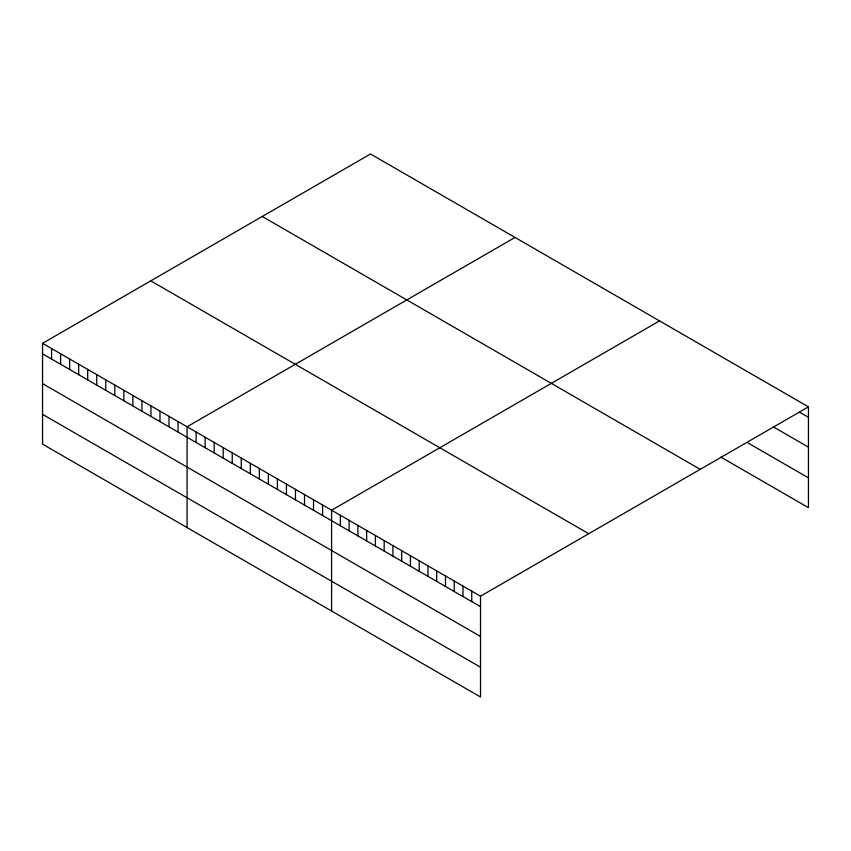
<?xml version="1.0" encoding="UTF-8"?>
<svg xmlns="http://www.w3.org/2000/svg" width="851" height="851" viewBox="0 0 851 851"><rect width="100%" height="100%" fill="white"/><g stroke="black" fill="none" stroke-linecap="round" stroke-linejoin="round"><path stroke-width="1.28" d="M42.55 343.336L480.507 596.189L480.507 697.001L42.55 444.137L42.55 343.336L370.493 153.999L808.45 406.863L808.45 507.664L720.861 457.093M515.015 237.45L187.082 426.776L187.082 527.588M659.546 320.891L331.603 510.217L331.603 611.029M480.507 596.189L808.45 406.863M799.695 412.288L808.45 417.352M773.41 426.925L808.45 447.147M747.135 442.456L808.45 477.858M262.268 216.484L700.235 469.337M150.765 280.862L588.732 533.715M42.55 353.825L480.507 606.678M42.55 383.631L480.507 636.484M42.55 414.341L480.507 667.195M471.752 591.137L471.752 601.625M462.997 586.073L462.997 596.572M454.232 581.02L454.232 591.509M445.477 575.967L445.477 586.456M436.712 570.904L436.712 581.393M427.957 565.851L427.957 576.34M419.192 560.788L419.192 571.287M410.437 555.735L410.437 566.223M401.683 550.682L401.683 561.171M392.917 545.619L392.917 556.107M384.163 540.566L384.163 551.054M375.397 535.502L375.397 546.002M366.643 530.45L366.643 540.938M357.877 525.397L357.877 535.885M349.123 520.333L349.123 530.822M340.368 515.28L340.368 525.769M322.572 505.005L322.572 515.493M313.54 499.792L313.54 510.281M304.509 494.58L304.509 505.068M295.478 489.357L295.478 499.845M286.436 484.145L286.436 494.633M277.405 478.932L277.405 489.421M268.373 473.72L268.373 484.208M259.342 468.497L259.342 478.985M250.311 463.284L250.311 473.773M241.28 458.072L241.28 468.561M232.238 452.86L232.238 463.348M223.207 447.637L223.207 458.125M214.175 442.424L214.175 452.913M205.144 437.212L205.144 447.7M196.113 432L196.113 442.488M178.04 421.564L178.04 432.053M169.009 416.352L169.009 426.84M159.977 411.139L159.977 421.628M150.946 405.916L150.946 416.405M141.915 400.704L141.915 411.193M132.884 395.492L132.884 405.98M123.842 390.269L123.842 400.768M114.811 385.056L114.811 395.545M105.779 379.844L105.779 390.332M96.748 374.631L96.748 385.12M87.717 369.408L87.717 379.908M78.686 364.196L78.686 374.685M69.644 358.984L69.644 369.472M60.612 353.771L60.612 364.26M51.581 348.548L51.581 359.037"/></g></svg>
